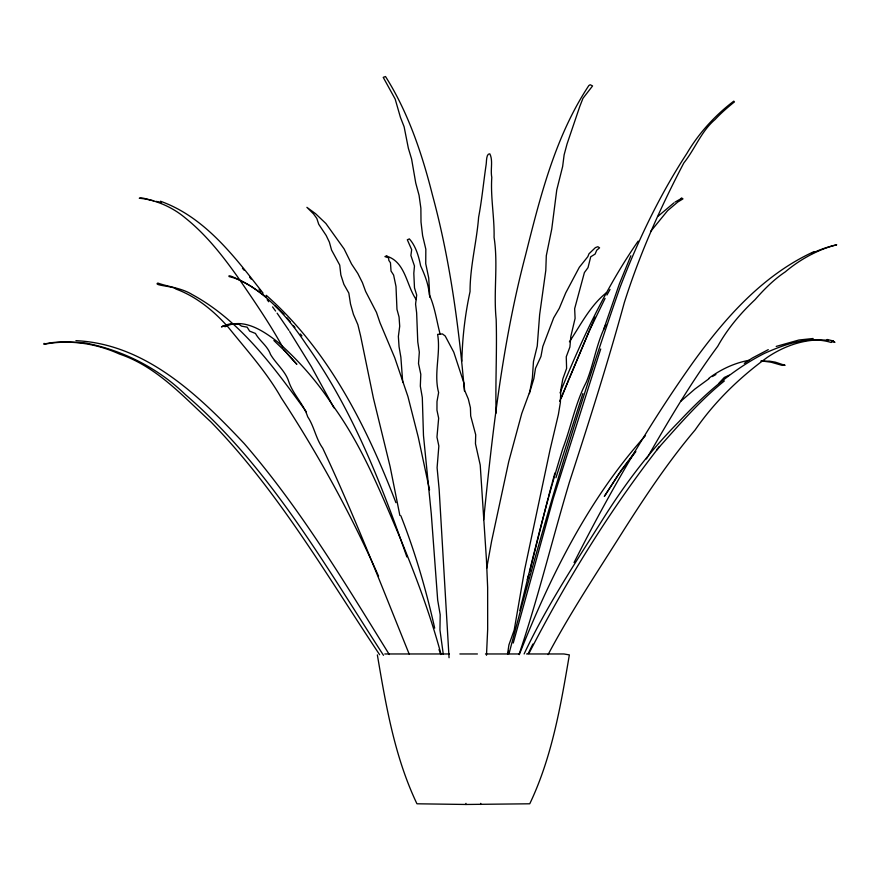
<?xml version="1.0" encoding="UTF-8"?>
<svg xmlns="http://www.w3.org/2000/svg" width="881" height="881" viewBox="0 0 881 881"><rect width="100%" height="100%" fill="white"/><g stroke="black" fill="none" stroke-linecap="round" stroke-linejoin="round"><path stroke-width="1.32" d="M526.585 653.966L563.917 653.966L569.357 654.902C560.768 705.483 552.046 757.098 529.756 803.791L465.972 804.474L465.972 803.373M496.069 413.189C495.342 381.858 497.093 350.539 496.168 319.307C493.371 292.007 498.283 264.575 494.076 237.352C494.527 217.332 490.453 197.311 491.785 177.389C490.243 169.692 493.283 160.617 489.814 153.834C486.158 153.349 486.587 161.796 486.18 164.295C483.559 181.938 481.94 199.646 478.614 217.244C476.687 242.143 470.002 266.48 470.047 291.622C465.091 314.484 462.338 337.753 461.875 361.144M486.488 655.266L487.667 629.419L487.645 587.396L486.466 560.129L480.222 465.047L475.465 443.738L475.707 434.762L470.696 415.975L470.421 407.749L468.329 399.06L464.595 390.228L464.056 383.444L453.781 352.18L445.202 336.002L442.438 333.932L437.615 334.384C440.918 353.347 433.529 373.632 438.617 392.563L436.987 401.56L436.954 410.172L438.65 418.178L436.965 437.13L438.848 446.017L437.097 467.701L439.145 489.329L449.057 657.722M483.669 519.669C492.545 430.985 502.677 342.037 525.395 255.71C540.141 197.08 555.096 136.566 588.86 85.523L590.204 84.741L592.572 85.942L582.991 98.276L579.841 106.282L567.056 143.933L564.137 154.814L562.651 166.454L556.759 189.944L551.748 229.038L546.308 255.677L545.791 270.434L539.646 314.616L537.245 346.068L533.468 361.518L532.377 377.982L529.426 393.631M507.555 654.054L508.91 644.914L514.196 630.08L524.669 569.522L550.041 449.85L558.389 414.488L560.382 402.474L560.779 390.162L562.827 378.918L566.604 368.434L566.263 356.761L569.897 347.048L570.822 336.443L575.095 318.371L574.654 308.702L584.4 272.57L588.012 267.637L590.722 256.778L595.127 254.058L596.69 250.281L599.576 247.825L597.825 246.713L595.435 247.594L588.993 253.772L587.825 256.668L579.313 267.284L565.723 292.888L559.303 308.306L553.675 317.887L542.817 346.486L540.945 356.519L535.505 368.346L533.875 378.566L530.45 389.865L521.75 413.53L508.711 461.71L491.609 541.132L486.686 568.311M519.812 610.61C533.225 556.329 546.209 501.696 562.948 448.209C571.207 426.404 575.37 403.035 586.25 382.277C593.959 363.501 596.558 342.885 605.897 324.759M508.227 653.713L508.7 651.158M548.158 497.908L529.613 571.802M509.042 653.625C541.452 530.263 577.903 408.002 619.949 287.58C637.811 240.854 659.539 195.34 686.905 153.404C698.776 133.097 715.427 115.026 733.785 101.15C733.994 101.381 734.093 101.8 734.435 101.877C727.673 107.383 721.043 113.043 715.13 119.464C701.155 131.302 695.098 148.911 683.843 162.93C660.232 207.894 639.595 254.246 624.288 302.712C607.769 362.994 588.761 422.649 569.401 482.204C552.266 539.447 538.269 597.483 519.173 654.098M548.522 496.587L551.704 484.649M552.068 483.361L554.909 473.009M513.249 643.031L553.147 498.855L600.71 348.975M527.256 579.588L528.82 574.39M582.859 393.598L555.955 477.722M603.639 329.472L619.387 283.902L630.851 255.765M561.219 398.102L568.652 379.942M559.688 401.273L595.082 317.182M560.03 392.926C581.416 340.077 605.621 288.131 638.163 241.108M519.294 654.627C550.273 576.185 588.761 498.811 645.476 435.621M569.181 378.676L589.367 330.727L605.082 298.395M680.925 198.544L681.586 197.939L682.973 198.886L677.775 202.024L667.622 210.636L650.541 231.593M548.07 654.627C571.031 611.414 598.155 570.822 624.266 529.327C646.125 495.034 668.866 460.95 695.142 429.95C714.645 401.659 739.566 377.542 767.307 357.356C784.993 345.385 806.567 338.029 828.03 340.363M528.259 653.482L532.873 644.055M528.842 653.592C566.241 581.053 609.3 510.848 659.572 446.513L656.697 449.894C678.205 425.941 699.162 401.163 724.369 380.944M524.129 653.944C546.55 606.205 575.767 562.21 603.826 517.687C625.455 483.317 650.057 450.907 678.645 422.021C703.633 395.217 731.461 370.108 764.356 353.435C784.828 344.273 808.868 335.562 831.168 342.478L832.93 341.013L834.924 342.346L831.477 341.354M574.06 562.563C609.101 493.14 648.042 425.633 693.16 362.223C725.217 317.722 763.32 274.674 814.154 251.57M606.932 295.036L610.026 289.442M648.482 455.587C670.012 418.233 692.037 381.01 717.718 346.332C727.398 328.844 740.525 313.317 755.05 299.672C764.069 289.364 773.914 279.453 785.334 271.844C799.992 259.355 818.823 249.114 836.697 244.819C829.781 246.295 818.945 249.697 811.632 253.673M569.423 341.806C580.788 324.781 590.171 305.63 606.546 292.602M646.401 458.924L647.788 456.699M628.56 461.016L618.528 474.507L604.322 496.421L621.623 469.694L635.531 451.27M630.168 458.946L635.818 451.656M719.083 383.026L724.325 377.442L729.27 375.174M658.283 216.065L673.932 202.872M680.859 401.229L694.878 389.061L708.919 378.775M709.062 378.114C720.867 369.37 734.468 362.961 748.971 360.318M744.302 363.357L752.363 358.005L768.265 349.647M675.022 202.079L680.617 198.93M712.355 376.55L715.923 374.502M225.767 325.056L221.494 326.961L223.036 325.86L225.162 326.719C243.244 317.347 263.485 330.893 277.548 341.872C298.78 360.483 317.645 382.079 332.985 405.778C360.957 444.244 379.061 488.559 397.628 532.047C414.235 571.725 429.576 612.064 440.841 653.57M776.194 346.42L798.924 340.011L813.141 338.502M226.957 324.726L230.536 323.745L238.773 324.153L241.526 326.135L247.176 327.181L249.62 331.124L255.446 333.447C259.62 341.057 267.538 345.859 270.522 354.437C276.127 363.952 285.389 371.022 288.792 381.671C293.109 394.468 303.604 403.905 307.7 416.79C314.253 426.558 315.794 438.551 322.699 448.143C354.371 515.462 381.319 585.215 409.158 653.999M761.228 361.232L769.476 361.155L775.335 362.157L785.048 365.384L783.881 364.536L782.251 365.406L771.062 362.201L761.085 360.891M386.682 255.765L384.942 256.591L388.62 257.891L388.84 260.446L390.459 262.758L391.032 271.04L393.62 275.059L395.998 286.457L396.968 309.363L399.06 317.017L399.71 326.234L398.366 336.454L399.049 346.707L400.866 357.179L402.727 382.365M384.777 653.966L449.288 653.966M459.871 653.966L477.414 653.966M485.497 653.966L518.634 653.966M466.016 804.474L416.955 803.791C394.655 757.098 385.944 705.483 377.354 654.902M75.92 340.672C145.651 343.821 199.04 395.668 244.169 443.517C300.19 508.293 344.328 581.967 389.292 654.539M156.201 201.375L161.388 202.487M827.039 339.482L833.459 341.002M153.679 200.747C149.451 200.064 141.819 196.97 139.286 198.247C155.1 199.558 172.357 207.013 185.241 217.926C206.561 234.941 223.345 256.657 238.905 278.693C254.356 301.291 269.993 323.889 283.153 347.962M160.474 201.231C205.174 217.178 234.963 257.153 263.111 293.208M387.122 256.184L387.596 256.448C405.678 262.736 406.482 285.598 416.206 299.584M266.15 296.919C254.796 288.715 242.947 279.74 229.093 276.59C226.34 272.482 251.063 285.94 252.627 287.371C274.52 302.062 291.897 322.798 306.357 344.614C352.037 408.817 381.132 482.92 406.868 556.946M266.249 295.289C328.349 350.01 366.628 426.525 395.932 502.677M283.99 314.264L274.982 305.707M273.881 340.518L285.4 351.596L296.864 364.338L283.836 349.757M293.362 325.585L294.937 327.457M242.451 268.22L244.059 270.17M300.377 333.998L301.919 335.859M249.609 277.119L251.195 279.112M287.195 317.964L290.245 321.818M259.124 289.298L260.743 291.38M267.163 299.694L268.705 301.754M272.559 306.896L275.61 311.059M277.119 313.162L288.957 330.441M306.313 411.757C274.288 367.928 240.998 321.08 192.267 294.606C182.048 288.109 168.249 286.854 157.831 283.065C152.622 285.378 174.625 286.325 175.804 288.99C196.342 296.468 214.182 311.169 228.476 327.501C246.9 350.363 266.767 372.311 281.27 397.915C318.426 454.585 350.99 514.295 378.588 576.207M379.634 654.726C326.499 575.007 278.044 490.805 210.724 421.713C182.752 396.065 156.377 366.408 119.32 353.997C95.996 343.337 69.313 339.328 44.05 344.317C44.105 343.315 44.028 342.918 44.303 344.075C57.463 340.837 71.141 342.059 84.532 342.841C122.151 349.933 157.82 367.806 185.351 394.578C269.057 466.501 324.175 563.906 383.499 655.31M289.651 331.564L311.434 366.771L333.932 407.837M439.002 649.627L440.907 654.539M400.855 515.781C415.193 552.233 426.14 589.929 434.685 628.131M429.543 489.913L418.244 437.097L407.947 396.582L394.765 357.829L380.008 322.776L376.484 312.425L365.637 291.446L362.432 282.658L357.796 273.451L351.541 264.003L344.13 248.971L325.893 223.51L315.541 213.665L306.896 207.343L313.526 213.885L316.819 218.422L318.724 224.259L326.168 235.469L329.384 242.143L331.564 250.05L339.736 265.104L340.859 274.96L343.898 284.354L348.821 293.065L350.506 303.945L353.424 314.33L357.873 324.682L360.582 335.826L373.434 398.267L390.107 466.567L399.864 515.451M440.048 333.866C436.602 320.75 434.884 307.029 429.267 294.617C428.618 284.53 424.796 274.894 420.611 265.798C418.805 256.437 415.656 245.777 409.357 238.905L407.319 239.764L411.669 249.675L410.887 255.446L414.466 266.018L413.806 273.286L414.488 287.878L416.691 295.047L415.579 304.11L416.636 312.832L417.77 341.916L419.323 352.18L418.508 363.501L420.799 374.315L420.325 386.164L422.307 397.529L423.475 435.5L431.283 513.898L437.681 600.082L440.192 614.707L439.949 629.948L443.308 654.363M464.452 390.999C458.693 325.078 449.795 258.981 432.461 195.053C422.12 153.988 408.156 112.25 385.515 76.537L383.224 77.352L395.162 99.046L400.403 117.272L404.115 126.765L408.355 148.239L411.603 159.054L415.744 183.006L419.07 195.34L420.876 208.257L421.008 222.067L422.616 235.656L425.831 249.224L425.732 263.672L428.717 277.978L429.829 297.304M480.729 803.373L480.729 804.474"/></g></svg>
